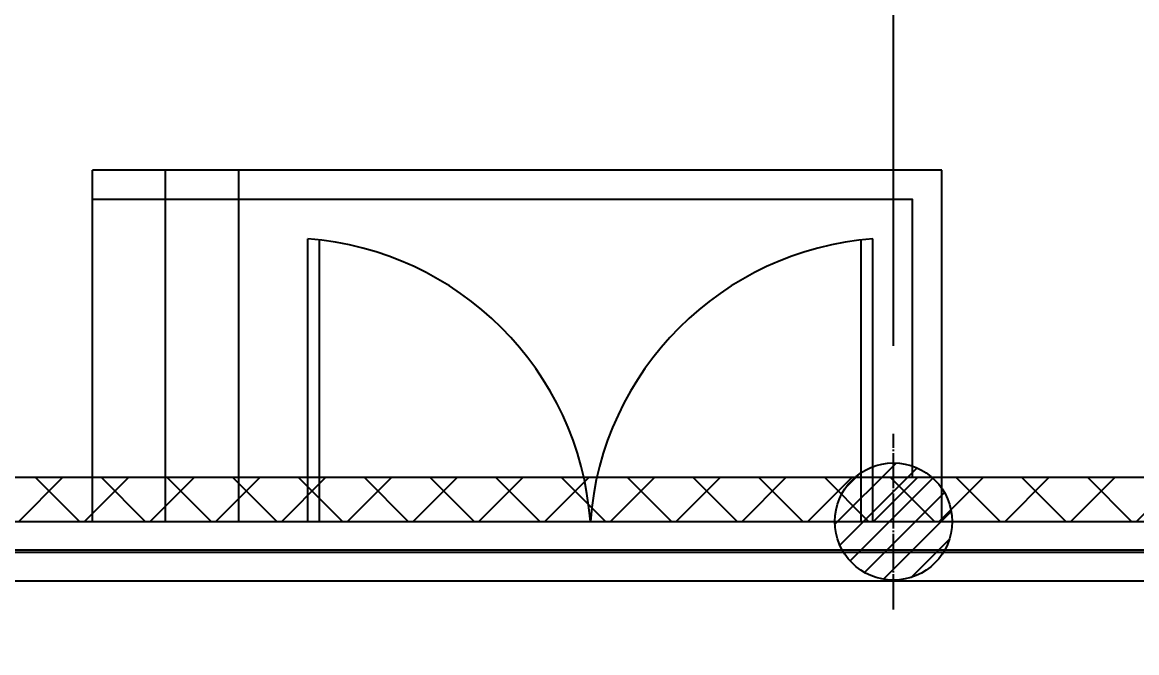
# Model space of a CAD drawing. Header units: millimetres. Extents: x 4080735 to 4152075, y -451436 to -400976.
# Drawn here: x 4102833 to 4106638, y -421110 to -418958 of the extents above; entities that cross this region are included whole.
import ezdxf

# ---------------------------------------------------------------- set-up
doc = ezdxf.new("R2010")
doc.units = ezdxf.units.MM
doc.header["$LTSCALE"] = 60
for name, pattern in [('120', [23, 20, -1, 1, -1]), ('CEN', [62, 60, -1, 0, -1]), ('CENTER', [2, 1.25, -0.25, 0.25, -0.25]), ('HIDDEN', [0.375, 0.25, -0.125])]:
    doc.linetypes.add(name, pattern=pattern)
doc.layers.get('Defpoints').update_dxf_attribs({"color": 140})
for name, color, linetype in [('1CEN', 1, 'CEN'), ('1ST FL FW1-2', 3, 'Continuous'), ('3', 3, 'Continuous'), ('CEN', 1, 'CENTER'), ('DIM-SCALE', 7, 'Continuous'), ('DOOR', 3, 'Continuous'), ('PILE', 4, 'Continuous')]:
    doc.layers.add(name, color=color, linetype=linetype)
doc.styles.add('돋움', font='')
doc.styles.get('돋움').set_extended_font_data('Dotum')
doc.linetypes.add('FENCELINE1', pattern='A,1,-0.4,[133,ltypeshp.shx,S=0.4,R=0,X=-0.4,Y=0],-0.4,4', length=5.800000000000001)
doc.dimstyles.new('일반도면_0060', dxfattribs={"dimtxt": 240, "dimasz": 240, "dimexe": 60, "dimexo": 300, "dimgap": 75, "dimtad": 1, "dimdec": 0, "dimzin": 0, "dimdsep": 46, "dimtxsty": '돋움', "dimcen": -300, "dimclrd": 7, "dimclre": 7, "dimclrt": 2, "dimadec": 8, "dimazin": 0, "dimtfac": 1, "dimtdec": 0, "dimtix": 1, "dimtmove": 2, "dimatfit": 3, "dimfxl": 1, "dimtolj": 1, "dimtzin": 0, "dimarcsym": 0})

# ---------------------------------------------------------------- blocks, each defined once
blk = doc.blocks.new('외각')
at = {"color": 8, "linetype": 'HIDDEN', "ltscale": 0.1}
for p, q in [((-15016.00000000172, 5022.101206041465), (-30016.00000000288, 5022.101206041465)), ((-15016.00000000172, 5014.611206041474), (-30016.00000000288, 5014.611206041474))]:
    blk.add_line(p, q, dxfattribs=at)
at = {"color": 8}
blk.add_lwpolyline([(-15016.00000000284, 4916.856206042925), (-30016.00000000284, 4916.856206040829), (-30016.00000000284, 5119.856206041935), (-15016.00000000051, 5119.856206042925)], close=True, dxfattribs=at)
blk = doc.blocks.new('406.9X9')
at = {"layer": 'PILE', "linetype": 'ByBlock'}
h = blk.add_hatch(dxfattribs=at)
h.set_pattern_fill('ANSI31', color=256, scale=500, style=0)
h.set_pattern_definition([(45, (0, 0), (-44.19417382415921, 44.19417382415922), [])])
edge = h.paths.add_edge_path()
edge.add_arc((0, 0), 200, 0, 360)
at = {"layer": 'CEN', "linetype": '120', "ltscale": 0.1}
for p, q in [((-2.041279203118641e-13, -300.0000000002728), (1.36932592852984e-13, 299.9999999997272)), ((-300.0000000006585, -9.311919391659459e-10), (299.9999999993414, -9.314477345508195e-10))]:
    blk.add_line(p, q, dxfattribs=at)
at = {"layer": 'PILE', "linetype": 'ByBlock'}
blk.add_circle((0, 0), 200, dxfattribs=at)
blk = doc.blocks.new('*D63')
at = {"layer": 'Defpoints', "color": 0, "transparency": 16777216}
for p in [(4108807.760404488, -417959.3782484708), (4108807.760404488, -418991.5641726945), (4105807.760404496, -420362.1473873892)]:
    blk.add_point(p, dxfattribs=at)
at = {"layer": 'DIM-SCALE', "color": 7, "lineweight": -2, "transparency": 16777216}
for p, q in [((4105807.760404496, -420062.1473873892), (4105807.760404496, -417899.3782484708)), ((4108807.760404488, -418691.5641726945), (4108807.760404488, -417899.3782484708)), ((4106047.760404496, -417959.3782484708), (4108567.760404488, -417959.3782484708))]:
    blk.add_line(p, q, dxfattribs=at)
at = {"layer": 'DIM-SCALE', "color": 7, "transparency": 16777216}
for points in [[(4106047.760404496, -417919.3782484708), (4106047.760404496, -417999.3782484708), (4105807.760404496, -417959.3782484708)], [(4108567.760404488, -417919.3782484708), (4108567.760404488, -417999.3782484708), (4108807.760404488, -417959.3782484708)]]:
    blk.add_solid(points, dxfattribs=at)
at = {"layer": 'DIM-SCALE', "color": 2, "transparency": 16777216, "insert": (4107307.760404492, -417764.2154262185), "char_height": 240, "attachment_point": 5, "style": '돋움'}
blk.add_mtext('\\A1;3000', dxfattribs=at)
blk = doc.blocks.new('*D64')
at = {"layer": 'Defpoints', "color": 0, "transparency": 16777216}
for p in [(4099807.760404487, -417959.3782484708), (4099807.760404487, -419555.8238352006), (4105807.760404496, -420362.1473873892)]:
    blk.add_point(p, dxfattribs=at)
at = {"layer": 'DIM-SCALE', "color": 7, "lineweight": -2, "transparency": 16777216}
for p, q in [((4099807.760404487, -419255.8238352006), (4099807.760404487, -417899.3782484708)), ((4105807.760404496, -420062.1473873892), (4105807.760404496, -417899.3782484708)), ((4105567.760404496, -417959.3782484708), (4100047.760404487, -417959.3782484708))]:
    blk.add_line(p, q, dxfattribs=at)
at = {"layer": 'DIM-SCALE', "color": 7, "transparency": 16777216}
for points in [[(4100047.760404487, -417919.3782484708), (4100047.760404487, -417999.3782484708), (4099807.760404487, -417959.3782484708)], [(4105567.760404496, -417919.3782484708), (4105567.760404496, -417999.3782484708), (4105807.760404496, -417959.3782484708)]]:
    blk.add_solid(points, dxfattribs=at)
at = {"layer": 'DIM-SCALE', "color": 2, "transparency": 16777216, "insert": (4102807.760404492, -417764.2154262185), "char_height": 240, "attachment_point": 5, "style": '돋움'}
blk.add_mtext('\\A1;6000', dxfattribs=at)

msp = doc.modelspace()

# ---------------------------------------------------------------- hatches: boundary and pattern name
at = {"layer": '1ST FL FW1-2'}
h = msp.add_hatch(dxfattribs=at)
h.set_pattern_fill('ANSI37', color=8, scale=50)
h.set_pattern_definition([(45, (-108366.3274922878, 160913.1576123672), (-112.2532015133644, 112.2532015133644), []), (135, (-108366.3274922878, 160913.1576123672), (-112.2532015133644, -112.2532015133644), [])])
h.paths.add_polyline_path([(4114807.760404498, -420662.1473873879), (4114807.7604045, -414662.0035934289), (4120807.760404498, -414662.0035934289), (4120807.760404499, -421902.0035934308), (4120957.760404499, -421902.0035934308), (4120957.760404498, -414512.0035934289), (4114657.7604045, -414512.0035934289), (4114657.760404498, -420512.1473873879), (4099657.760404496, -420512.1473873889), (4099657.760404496, -420662.1473873889)])

# ---------------------------------------------------------------- linework, layer by layer
at = {"color": 8}
for p, q in [((4103072.760404489, -420662.147187597), (4103072.760404489, -419462.1471875982)), ((4105972.760404489, -419462.1471875982), (4103072.760404489, -419462.1471875984)), ((4103322.760404489, -420662.147187597), (4103322.760404489, -419462.1471875982)), ((4103572.760404489, -420662.147187597), (4103572.760404489, -419462.1471875982)), ((4105972.760404489, -420662.147187597), (4105972.760404489, -419462.1471875982))]:
    msp.add_line(p, q, dxfattribs=at)
at = {"layer": '1CEN', "color": 1, "linetype": 'CENTER', "ltscale": 0.5}
msp.add_line((4093807.760404488, -420662.0759087484), (4130807.760404488, -420662.0759087484), dxfattribs=at)
at = {"layer": '1ST FL FW1-2', "color": 8}
msp.add_lwpolyline([(4120957.760404499, -421902.0035934308), (4120957.760404498, -414512.0035934289), (4114657.7604045, -414512.0035934289), (4114657.760404498, -420512.1473873879), (4099657.760404496, -420512.1473873889), (4099657.760404496, -420662.1473873889), (4114807.760404498, -420662.1473873879), (4114807.7604045, -414662.0035934289), (4120807.760404498, -414662.0035934289), (4120807.760404499, -421902.0035934308)], close=True, dxfattribs=at)
at = {"layer": '3', "color": 8, "linetype": 'FENCELINE1', "ltscale": 0.01}
msp.add_lwpolyline([(4105872.760404489, -420512.147187597), (4105872.760404489, -419562.1471875982), (4103072.760404489, -419562.1471875982)], dxfattribs=at)
at = {"layer": 'DOOR', "color": 8}
for p, q in [((4103807.760404496, -420662.147387389), (4103807.760404496, -419697.1473873909)), ((4103847.760404497, -420662.147387389), (4103847.760404497, -419700.9016971411)), ((4105697.760404498, -420662.147387389), (4105697.760404498, -419700.9016971411)), ((4105737.760404499, -420662.147387389), (4105737.760404499, -419697.1473873909))]:
    msp.add_line(p, q, dxfattribs=at)
for centre, start, end in [((4103730.072230532, -420739.8355613527), 4.261096595076414, 85.73890340295662), ((4105815.448578462, -420739.8355613527), 94.2610965970434, 175.7389034049236)]:
    msp.add_arc(centre, 1045.578347374056, start, end, dxfattribs=at)

# ---------------------------------------------------------------- block references
at = {"color": 8}
msp.add_blockref('외각', (4129823.760404499, -425782.0035934308), dxfattribs=at)
at = {"layer": 'DIM-SCALE'}
msp.add_blockref('406.9X9', (4105807.760404496, -420662.1473873889), dxfattribs=at)

# ---------------------------------------------------------------- dimensions: what is measured, and where the dimension line sits
for base, p2, picture, middle in [((4099807.760404487, -417959.3782484708), (4099807.760404487, -419555.8238352006), '*D64', (4102807.760404492, -417764.2154262185)), ((4108807.760404488, -417959.3782484708), (4108807.760404488, -418991.5641726945), '*D63', (4107307.760404492, -417764.2154262185))]:
    dim = msp.add_linear_dim(base=base, p1=(4105807.760404496, -420362.1473873892), p2=p2, dimstyle='일반도면_0060', dxfattribs=at)
    dim.commit()
    dim.dimension.update_dxf_attribs({"geometry": picture, "text_midpoint": middle})

doc.saveas('drawing.dxf')
